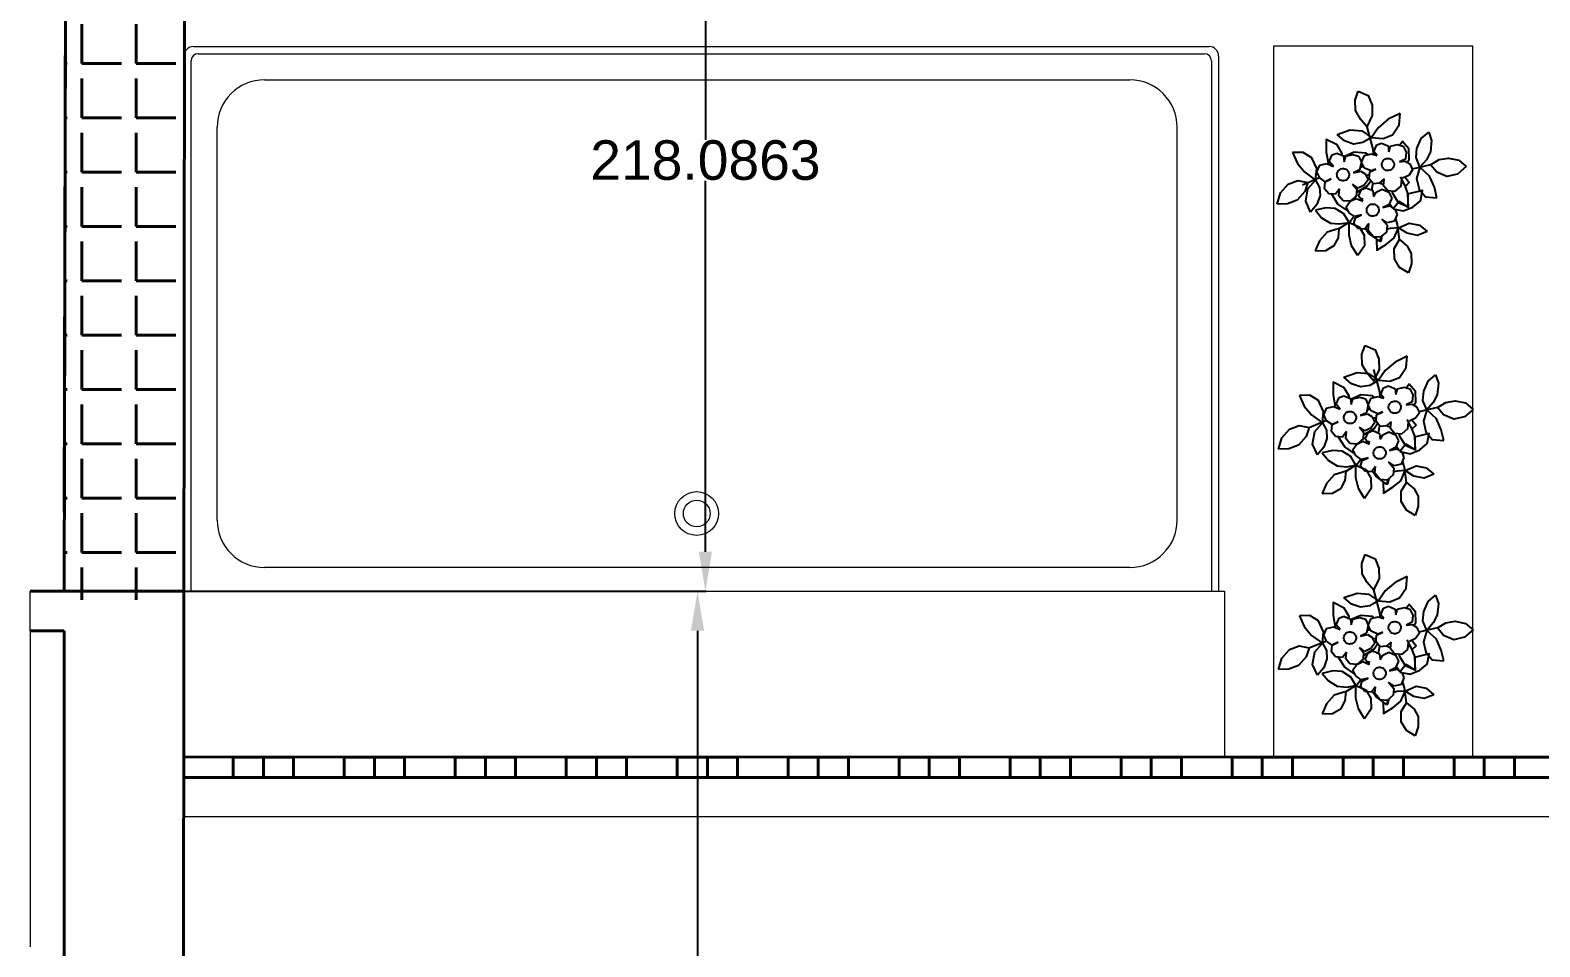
# Model space of a CAD drawing. Header units: inches. Extents: x -422522 to 22891, y -2973 to 414515.
# Drawn here: x 19289.8 to 19671.7, y 4353.8 to 4585.8 of the extents above; entities that cross this region are included whole.
import ezdxf

# ---------------------------------------------------------------- set-up
doc = ezdxf.new("R2010")
doc.units = ezdxf.units.IN
doc.header["$MEASUREMENT"] = 0
doc.layers.get('0').update_dxf_attribs({"lineweight": 40})
doc.layers.add('ARREDAMENTO', color=8, linetype='Continuous', lineweight=13)
doc.layers.add('PORTE_finestre_doors_windows', color=4, linetype='Continuous', lineweight=15)
doc.styles.get("Standard").update_dxf_attribs({"font": 'Arial.ttf'})
doc.dimstyles.get("Standard").update_dxf_attribs({"dimtxt": 10, "dimasz": 10, "dimexe": 0.18, "dimexo": 0.0625, "dimgap": 0.09, "dimtad": 0, "dimtih": 1, "dimtoh": 1, "dimdec": 4, "dimzin": 0, "dimdsep": 46, "dimtxsty": 'Standard', "dimcen": 0.09, "dimadec": 0, "dimazin": 0, "dimtfac": 1, "dimtdec": 4, "dimtofl": 0, "dimtmove": 0, "dimatfit": 3, "dimfxl": 1, "dimtolj": 1, "dimtzin": 0, "dimarcsym": 0})

# ---------------------------------------------------------------- blocks, each defined once
blk = doc.blocks.new('vasca')
at = {"layer": 'ARREDAMENTO'}
for p, q in [((11001.47, 4427.4), (11207.6, 4427.4)), ((11001.47, 4427.4), (11207.6, 4427.4)), ((11207.6, 4427.4), (11215.6, 4427.4)), ((11207.6, 4427.4), (11215.6, 4427.4)), ((10999.47, 4312.54), (10999.47, 4425.4)), ((10999.47, 4312.54), (10999.47, 4425.4)), ((11000.97, 4312.54), (11000.97, 4424.4)), ((11002.47, 4425.9), (11207.6, 4425.9)), ((11207.6, 4425.9), (11214.6, 4425.9)), ((11216.1, 4424.4), (11216.1, 4312.54)), ((11217.6, 4425.4), (11217.6, 4312.54)), ((11217.6, 4425.4), (11217.6, 4312.54)), ((11016.47, 4420.4), (11198.85, 4420.4)), ((11006.47, 4327.54), (11006.47, 4410.4)), ((11208.85, 4327.54), (11208.85, 4410.4)), ((11198.85, 4317.54), (11016.47, 4317.54))]:
    blk.add_line(p, q, dxfattribs=at)
for radius in [4.62, 2.82]:
    blk.add_circle((11107.57, 4328.92), radius, dxfattribs=at)
for centre, radius, start, end in [((11001.47, 4425.4), 2, 90, 180), ((11001.47, 4425.4), 2, 90, 180), ((11215.6, 4425.4), 2, 0, 90), ((11215.6, 4425.4), 2, 0, 90), ((11002.47, 4424.4), 1.5, 90, 180), ((11214.6, 4424.4), 1.5, 0, 90), ((11016.47, 4410.4), 10, 90, 180), ((11198.85, 4410.4), 10, 0, 90), ((11016.47, 4327.54), 10, 180, 270), ((11198.85, 4327.54), 10, 270, 0)]:
    blk.add_arc(centre, radius, start, end, dxfattribs=at)
blk = doc.blocks.new('*D60')
at = {"color": 0, "lineweight": -2, "transparency": 16777216}
for p, q in [((19328.9, 4661.9), (19460.75, 4661.9)), ((19460.57, 4651.9), (19460.57, 4558.06)), ((19460.57, 4453.82), (19460.57, 4547.66)), ((19328.39, 4443.82), (19460.75, 4443.82))]:
    blk.add_line(p, q, dxfattribs=at)
at = {"color": 0, "transparency": 16777216}
for points in [[(19458.9, 4651.9), (19462.23, 4651.9), (19460.57, 4661.9)], [(19458.9, 4453.82), (19462.23, 4453.82), (19460.57, 4443.82)]]:
    blk.add_solid(points, dxfattribs=at)
at = {"layer": 'Defpoints', "color": 0, "transparency": 16777216}
for p in [(19328.84, 4661.9), (19328.32, 4443.82), (19460.57, 4443.82)]:
    blk.add_point(p, dxfattribs=at)
at = {"color": 0, "transparency": 16777216, "insert": (19460.57, 4552.86), "char_height": 10, "attachment_point": 5}
blk.add_mtext('\\A1;218.0863', dxfattribs=at)
blk = doc.blocks.new('*D61')
at = {"color": 0, "lineweight": -2, "transparency": 16777216}
for p, q in [((19328.45, 4443.82), (19458.76, 4443.82)), ((19458.58, 4433.82), (19458.58, 4235.45)), ((19458.58, 4026.68), (19458.58, 4225.05)), ((19328.39, 4016.68), (19458.76, 4016.68))]:
    blk.add_line(p, q, dxfattribs=at)
at = {"color": 0, "transparency": 16777216}
for points in [[(19456.91, 4433.82), (19460.24, 4433.82), (19458.58, 4443.82)], [(19456.91, 4026.68), (19460.24, 4026.68), (19458.58, 4016.68)]]:
    blk.add_solid(points, dxfattribs=at)
at = {"layer": 'Defpoints', "color": 0, "transparency": 16777216}
for p in [(19328.39, 4443.82), (19328.32, 4016.68), (19458.58, 4016.68)]:
    blk.add_point(p, dxfattribs=at)
at = {"color": 0, "transparency": 16777216, "insert": (19458.58, 4230.25), "char_height": 10, "attachment_point": 5}
blk.add_mtext('\\A1;427.1340', dxfattribs=at)

msp = doc.modelspace()

# ---------------------------------------------------------------- hatches: boundary and pattern name
h = msp.add_hatch()
h.set_pattern_fill('ANGLE', color=0, scale=50)
h.set_pattern_definition([(360, (245.336, -372.675), (1e-15, 13.75), [10, -3.75]), (90, (245.336, -372.675), (-13.75, 2e-15), [10, -3.75])])
h.paths.add_polyline_path([(19328.83663, 4661.90552), (19298.83663, 4661.90295), (19298.32267, 4441.64386), (19328.32267, 4441.64386)])

# ---------------------------------------------------------------- linework, layer by layer
for p, q in [((19328.83663, 4661.90423), (19328.32267, 4046.68393)), ((19298.32267, 4453.81791), (19298.32267, 4443.81791)), ((19289.75756, 4443.81791), (19298.32267, 4443.81791)), ((19298.32267, 4443.81791), (19328.32267, 4443.81791)), ((19289.75756, 4433.81791), (19298.32267, 4433.81791)), ((19298.32267, 4433.81791), (19298.32267, 4046.68393)), ((19609.1154, 4401.78938), (19328.61942, 4401.90642)), ((19348.74085, 4401.78938), (19348.74085, 4396.68393)), ((19376.82085, 4401.78938), (19376.82085, 4396.68393)), ((19404.90085, 4401.78938), (19404.90085, 4396.68393)), ((19432.98085, 4401.78938), (19432.98085, 4396.68393)), ((19461.06085, 4401.78938), (19461.06085, 4396.68393)), ((19489.13722, 4401.78938), (19489.13722, 4396.68393)), ((19517.21722, 4401.78938), (19517.21722, 4396.68393)), ((19545.29722, 4401.78938), (19545.29722, 4396.68393)), ((19573.37722, 4401.78938), (19573.37722, 4396.68393)), ((19601.45722, 4401.78938), (19601.45722, 4396.68393)), ((19749.51176, 4401.78938), (19609.1154, 4401.78938)), ((19629.53358, 4401.78938), (19629.53358, 4396.68393)), ((19657.61358, 4401.78938), (19657.61358, 4396.68393)), ((19978.32267, 4396.68393), (19328.32267, 4396.68393))]:
    msp.add_line(p, q)
for points in [[(19788.34874, 5106.85792), (19978.32267, 5106.68393), (19978.32267, 4396.68393), (19328.32267, 4396.68393)], [(19298.83663, 4661.90423), (19298.32267, 4463.81791)], [(19298.32267, 4443.81791), (19298.83663, 4661.90423)], [(19298.32267, 4396.68393), (19298.32267, 4433.81791)]]:
    msp.add_lwpolyline(points)
for points in [[(19341.08267, 4401.78938), (19356.39903, 4401.78938), (19356.39903, 4396.68393), (19341.08267, 4396.68393)], [(19369.16267, 4401.78938), (19384.47903, 4401.78938), (19384.47903, 4396.68393), (19369.16267, 4396.68393)], [(19397.24267, 4401.78938), (19412.55903, 4401.78938), (19412.55903, 4396.68393), (19397.24267, 4396.68393)], [(19425.32267, 4401.78938), (19440.63903, 4401.78938), (19440.63903, 4396.68393), (19425.32267, 4396.68393)], [(19453.40267, 4401.78938), (19468.71903, 4401.78938), (19468.71903, 4396.68393), (19453.40267, 4396.68393)], [(19481.47903, 4401.78938), (19496.7954, 4401.78938), (19496.7954, 4396.68393), (19481.47903, 4396.68393)], [(19509.55903, 4401.78938), (19524.8754, 4401.78938), (19524.8754, 4396.68393), (19509.55903, 4396.68393)], [(19537.63903, 4401.78938), (19552.9554, 4401.78938), (19552.9554, 4396.68393), (19537.63903, 4396.68393)], [(19565.71903, 4401.78938), (19581.0354, 4401.78938), (19581.0354, 4396.68393), (19565.71903, 4396.68393)], [(19593.79903, 4401.78938), (19609.1154, 4401.78938), (19609.1154, 4396.68393), (19593.79903, 4396.68393)], [(19621.8754, 4401.78938), (19637.19176, 4401.78938), (19637.19176, 4396.68393), (19621.8754, 4396.68393)], [(19649.9554, 4401.78938), (19665.27176, 4401.78938), (19665.27176, 4396.68393), (19649.9554, 4396.68393)]]:
    msp.add_lwpolyline(points, close=True)
at = {"layer": 'ARREDAMENTO', "linetype": 'Continuous', "lineweight": -3}
for p, q in [((19629.69005, 4555.06044), (19630.41974, 4556.7435)), ((19630.41974, 4556.7435), (19631.62607, 4557.22035)), ((19631.62607, 4557.22035), (19633.30906, 4556.49098)), ((19633.30906, 4556.49098), (19633.47147, 4555.02109)), ((19633.47147, 4555.02109), (19633.88692, 4556.44047)), ((19633.88692, 4556.44047), (19635.67112, 4556.86681)), ((19635.67112, 4556.86681), (19637.09047, 4556.45163)), ((19637.09047, 4556.45163), (19637.83075, 4554.93123)), ((19618.407, 4552.55291), (19619.13669, 4554.23596)), ((19619.46152, 4551.29619), (19618.407, 4552.55291)), ((19619.13669, 4554.23596), (19620.34303, 4554.71281)), ((19620.34303, 4554.71281), (19622.02601, 4553.98344)), ((19622.02601, 4553.98344), (19622.18842, 4552.51355)), ((19622.18842, 4552.51355), (19622.60387, 4553.93294)), ((19622.60387, 4553.93294), (19624.38807, 4554.35928)), ((19624.38807, 4554.35928), (19625.80742, 4553.94409)), ((19625.80742, 4553.94409), (19626.5477, 4552.4237)), ((19626.5477, 4552.4237), (19626.08164, 4550.42646)), ((19626.5477, 4552.4237), (19627.27738, 4554.10675)), ((19627.28797, 4550.9033), (19626.5477, 4552.4237)), ((19627.27738, 4554.10675), (19629.06158, 4554.53309)), ((19629.06158, 4554.53309), (19630.48094, 4554.11791)), ((19630.48094, 4554.11791), (19629.69005, 4555.06044)), ((19637.67892, 4553.19767), (19636.15835, 4552.45715)), ((19636.15835, 4552.45715), (19637.62832, 4552.61982)), ((19637.62832, 4552.61982), (19638.73344, 4551.94095)), ((19637.83075, 4554.93123), (19637.67892, 4553.19767)), ((19615.26465, 4549.91616), (19615.99434, 4551.59922)), ((19616.00493, 4548.39577), (19615.26465, 4549.91616)), ((19615.99434, 4551.59922), (19617.77853, 4552.02556)), ((19617.37367, 4547.40272), (19616.00493, 4548.39577)), ((19617.77853, 4552.02556), (19619.46152, 4551.29619)), ((19626.08164, 4550.42646), (19624.56107, 4549.68594)), ((19624.56107, 4549.68594), (19626.34527, 4550.11228)), ((19626.34527, 4550.11228), (19627.45039, 4549.43341)), ((19628.97096, 4550.17393), (19627.28797, 4550.9033)), ((19627.45039, 4549.43341), (19628.19066, 4547.91302)), ((19628.5049, 4548.1767), (19628.65672, 4549.91026)), ((19628.65672, 4549.91026), (19630.17729, 4550.65078)), ((19630.17729, 4550.65078), (19628.97096, 4550.17393)), ((19638.4804, 4549.05168), (19636.95983, 4548.31116)), ((19639.47371, 4550.42056), (19638.4804, 4549.05168)), ((19638.73344, 4551.94095), (19639.47371, 4550.42056)), ((19617.22185, 4545.66916), (19617.37367, 4547.40272)), ((19618.27636, 4544.41244), (19617.22185, 4545.66916)), ((19617.37367, 4547.40272), (19618.89424, 4548.14324)), ((19618.89424, 4548.14324), (19617.37367, 4547.40272)), ((19621.00327, 4545.62981), (19620.00995, 4544.26093)), ((19620.85144, 4543.89624), (19621.00327, 4545.62981)), ((19625.67678, 4545.80362), (19624.30803, 4546.79667)), ((19624.30803, 4546.79667), (19625.36254, 4545.53995)), ((19625.36254, 4545.53995), (19625.21072, 4543.80639)), ((19627.19735, 4546.54414), (19625.67678, 4545.80362)), ((19625.78859, 4543.75588), (19626.51827, 4545.43894)), ((19626.51827, 4545.43894), (19627.72461, 4545.91578)), ((19628.19066, 4547.91302), (19627.19735, 4546.54414)), ((19627.72461, 4545.91578), (19629.40759, 4545.18642)), ((19629.55941, 4546.91998), (19628.5049, 4548.1767)), ((19629.40759, 4545.18642), (19629.57, 4543.71653)), ((19631.02937, 4547.08264), (19629.55941, 4546.91998)), ((19629.57, 4543.71653), (19630.24908, 4544.82173)), ((19630.24908, 4544.82173), (19631.76965, 4545.56225)), ((19632.28631, 4548.13734), (19631.02937, 4547.08264)), ((19631.76965, 4545.56225), (19633.45263, 4544.83288)), ((19632.13449, 4546.40378), (19632.28631, 4548.13734)), ((19633.189, 4545.14706), (19632.13449, 4546.40378)), ((19634.92259, 4544.99555), (19633.189, 4545.14706)), ((19633.45263, 4544.83288), (19634.19291, 4543.31249)), ((19636.49377, 4546.31392), (19634.92259, 4544.99555)), ((19636.64559, 4548.04749), (19636.49377, 4546.31392)), ((19620.00995, 4544.26093), (19618.27636, 4544.41244)), ((19621.90595, 4542.63953), (19620.85144, 4543.89624)), ((19623.63954, 4542.48801), (19621.90595, 4542.63953)), ((19622.64623, 4541.11913), (19623.63954, 4542.48801)), ((19623.38651, 4539.59874), (19622.64623, 4541.11913)), ((19625.21072, 4543.80639), (19623.63954, 4542.48801)), ((19623.63954, 4542.48801), (19625.16011, 4543.22853)), ((19625.16011, 4543.22853), (19626.8431, 4542.49916)), ((19626.8431, 4542.49916), (19625.78859, 4543.75588)), ((19633.46322, 4541.62943), (19631.94265, 4540.88891)), ((19631.94265, 4540.88891), (19633.72685, 4541.31525)), ((19634.19291, 4543.31249), (19633.46322, 4541.62943)), ((19633.72685, 4541.31525), (19635.0956, 4540.32221)), ((19624.75525, 4538.6057), (19623.38651, 4539.59874)), ((19624.60343, 4536.87213), (19625.01888, 4538.29152)), ((19626.53945, 4539.03204), (19624.75525, 4538.6057)), ((19625.01888, 4538.29152), (19626.53945, 4539.03204)), ((19633.05836, 4537.0066), (19631.68961, 4537.99964)), ((19631.68961, 4537.99964), (19633.00775, 4536.42874)), ((19634.84256, 4537.43294), (19633.05836, 4537.0066)), ((19635.57224, 4539.116), (19634.84256, 4537.43294)), ((19635.0956, 4540.32221), (19635.57224, 4539.116)), ((19625.65794, 4535.61542), (19624.60343, 4536.87213)), ((19627.39153, 4535.4639), (19625.65794, 4535.61542)), ((19628.38485, 4536.83278), (19627.39153, 4535.4639)), ((19628.23302, 4535.09922), (19628.38485, 4536.83278)), ((19629.55116, 4533.52832), (19628.23302, 4535.09922)), ((19631.28475, 4533.37681), (19629.55116, 4533.52832)), ((19632.85593, 4534.69518), (19631.28475, 4533.37681)), ((19633.00775, 4536.42874), (19632.85593, 4534.69518)), ((19631.41474, 4493.62498), (19632.14442, 4495.30803)), ((19632.14442, 4495.30803), (19633.35076, 4495.78488)), ((19633.35076, 4495.78488), (19635.03374, 4495.05551)), ((19635.03374, 4495.05551), (19635.19615, 4493.58562)), ((19635.19615, 4493.58562), (19635.6116, 4495.00501)), ((19635.6116, 4495.00501), (19637.3958, 4495.43135)), ((19637.3958, 4495.43135), (19638.81516, 4495.01616)), ((19638.81516, 4495.01616), (19639.55543, 4493.49577)), ((19620.13169, 4491.11744), (19620.86138, 4492.8005)), ((19621.1862, 4489.86072), (19620.13169, 4491.11744)), ((19620.86138, 4492.8005), (19622.06771, 4493.27734)), ((19622.06771, 4493.27734), (19623.75069, 4492.54797)), ((19623.75069, 4492.54797), (19623.91311, 4491.07809)), ((19623.91311, 4491.07809), (19624.32856, 4492.49747)), ((19624.32856, 4492.49747), (19626.11275, 4492.92381)), ((19626.11275, 4492.92381), (19627.53211, 4492.50862)), ((19627.53211, 4492.50862), (19628.27238, 4490.98823)), ((19628.27238, 4490.98823), (19629.00207, 4492.67129)), ((19629.00207, 4492.67129), (19630.78627, 4493.09763)), ((19630.78627, 4493.09763), (19632.20562, 4492.68244)), ((19632.20562, 4492.68244), (19631.41474, 4493.62498)), ((19639.40361, 4491.7622), (19637.88304, 4491.02168)), ((19637.88304, 4491.02168), (19639.353, 4491.18435)), ((19639.353, 4491.18435), (19640.45812, 4490.50548)), ((19639.55543, 4493.49577), (19639.40361, 4491.7622)), ((19616.98934, 4488.48069), (19617.71902, 4490.16375)), ((19617.72961, 4486.9603), (19616.98934, 4488.48069)), ((19617.71902, 4490.16375), (19619.50322, 4490.59009)), ((19619.50322, 4490.59009), (19621.1862, 4489.86072)), ((19627.80633, 4488.99099), (19626.28576, 4488.25047)), ((19626.28576, 4488.25047), (19628.06995, 4488.67681)), ((19628.27238, 4490.98823), (19627.80633, 4488.99099)), ((19628.06995, 4488.67681), (19629.17507, 4487.99795)), ((19629.01266, 4489.46784), (19628.27238, 4490.98823)), ((19630.69564, 4488.73847), (19629.01266, 4489.46784)), ((19629.17507, 4487.99795), (19629.91535, 4486.47755)), ((19630.22958, 4486.74123), (19630.38141, 4488.47479)), ((19630.38141, 4488.47479), (19631.90198, 4489.21531)), ((19631.90198, 4489.21531), (19630.69564, 4488.73847)), ((19640.20508, 4487.61621), (19638.68451, 4486.87569)), ((19641.1984, 4488.98509), (19640.20508, 4487.61621)), ((19640.45812, 4490.50548), (19641.1984, 4488.98509)), ((19619.09836, 4485.96725), (19617.72961, 4486.9603)), ((19618.94654, 4484.23369), (19619.09836, 4485.96725)), ((19620.00105, 4482.97697), (19618.94654, 4484.23369)), ((19619.09836, 4485.96725), (19620.61893, 4486.70777)), ((19620.61893, 4486.70777), (19619.09836, 4485.96725)), ((19622.72795, 4484.19434), (19621.73464, 4482.82546)), ((19622.57613, 4482.46078), (19622.72795, 4484.19434)), ((19627.40147, 4484.36816), (19626.03272, 4485.3612)), ((19626.03272, 4485.3612), (19627.08723, 4484.10448)), ((19627.08723, 4484.10448), (19626.93541, 4482.37092)), ((19628.92203, 4485.10868), (19627.40147, 4484.36816)), ((19627.51327, 4482.32041), (19628.24296, 4484.00347)), ((19628.24296, 4484.00347), (19629.44929, 4484.48032)), ((19629.91535, 4486.47755), (19628.92203, 4485.10868)), ((19629.44929, 4484.48032), (19631.13227, 4483.75095)), ((19631.2841, 4485.48451), (19630.22958, 4486.74123)), ((19631.13227, 4483.75095), (19631.29469, 4482.28106)), ((19632.75406, 4485.64718), (19631.2841, 4485.48451)), ((19631.97376, 4483.38626), (19633.49433, 4484.12678)), ((19634.011, 4486.70188), (19632.75406, 4485.64718)), ((19633.49433, 4484.12678), (19635.17732, 4483.39742)), ((19633.85918, 4484.96831), (19634.011, 4486.70188)), ((19634.91369, 4483.7116), (19633.85918, 4484.96831)), ((19636.64728, 4483.56008), (19634.91369, 4483.7116)), ((19638.21846, 4484.87846), (19636.64728, 4483.56008)), ((19638.37028, 4486.61202), (19638.21846, 4484.87846)), ((19621.73464, 4482.82546), (19620.00105, 4482.97697)), ((19623.63064, 4481.20406), (19622.57613, 4482.46078)), ((19625.36423, 4481.05254), (19623.63064, 4481.20406)), ((19624.37092, 4479.68367), (19625.36423, 4481.05254)), ((19625.11119, 4478.16327), (19624.37092, 4479.68367)), ((19626.93541, 4482.37092), (19625.36423, 4481.05254)), ((19625.36423, 4481.05254), (19626.8848, 4481.79306)), ((19626.8848, 4481.79306), (19628.56778, 4481.0637)), ((19628.56778, 4481.0637), (19627.51327, 4482.32041)), ((19631.29469, 4482.28106), (19631.97376, 4483.38626)), ((19635.18791, 4480.19397), (19633.66734, 4479.45345)), ((19633.66734, 4479.45345), (19635.45153, 4479.87979)), ((19635.17732, 4483.39742), (19635.91759, 4481.87702)), ((19635.91759, 4481.87702), (19635.18791, 4480.19397)), ((19635.45153, 4479.87979), (19636.82028, 4478.88674)), ((19626.47994, 4477.17023), (19625.11119, 4478.16327)), ((19626.32812, 4475.43667), (19626.74357, 4476.85605)), ((19628.26414, 4477.59657), (19626.47994, 4477.17023)), ((19626.74357, 4476.85605), (19628.26414, 4477.59657)), ((19634.78305, 4475.57113), (19633.4143, 4476.56417)), ((19633.4143, 4476.56417), (19634.73244, 4474.99328)), ((19636.56724, 4475.99747), (19634.78305, 4475.57113)), ((19637.29693, 4477.68053), (19636.56724, 4475.99747)), ((19636.82028, 4478.88674), (19637.29693, 4477.68053)), ((19627.38263, 4474.17995), (19626.32812, 4475.43667)), ((19629.11622, 4474.02843), (19627.38263, 4474.17995)), ((19630.10953, 4475.39731), (19629.11622, 4474.02843)), ((19629.95771, 4473.66375), (19630.10953, 4475.39731)), ((19631.27585, 4472.09285), (19629.95771, 4473.66375)), ((19633.00944, 4471.94134), (19631.27585, 4472.09285)), ((19634.58062, 4473.25971), (19633.00944, 4471.94134)), ((19634.73244, 4474.99328), (19634.58062, 4473.25971)), ((19631.41474, 4437.84949), (19632.14442, 4439.53255)), ((19632.20562, 4436.90695), (19631.41474, 4437.84949)), ((19632.14442, 4439.53255), (19633.35076, 4440.00939)), ((19633.35076, 4440.00939), (19635.03374, 4439.28002)), ((19635.03374, 4439.28002), (19635.19615, 4437.81014)), ((19635.19615, 4437.81014), (19635.6116, 4439.22952)), ((19635.6116, 4439.22952), (19637.3958, 4439.65586)), ((19637.3958, 4439.65586), (19638.81516, 4439.24067)), ((19638.81516, 4439.24067), (19639.55543, 4437.72028)), ((19639.55543, 4437.72028), (19639.40361, 4435.98672)), ((19616.98934, 4432.7052), (19617.71902, 4434.38826)), ((19617.71902, 4434.38826), (19619.50322, 4434.8146)), ((19619.50322, 4434.8146), (19621.1862, 4434.08523)), ((19620.13169, 4435.34195), (19620.86138, 4437.02501)), ((19621.1862, 4434.08523), (19620.13169, 4435.34195)), ((19620.86138, 4437.02501), (19622.06771, 4437.50185)), ((19622.06771, 4437.50185), (19623.75069, 4436.77249)), ((19623.75069, 4436.77249), (19623.91311, 4435.3026)), ((19623.91311, 4435.3026), (19624.32856, 4436.72198)), ((19624.32856, 4436.72198), (19626.11275, 4437.14832)), ((19626.11275, 4437.14832), (19627.53211, 4436.73313)), ((19627.53211, 4436.73313), (19628.27238, 4435.21274)), ((19628.27238, 4435.21274), (19627.80633, 4433.2155)), ((19628.27238, 4435.21274), (19629.00207, 4436.8958)), ((19629.01266, 4433.69235), (19628.27238, 4435.21274)), ((19629.00207, 4436.8958), (19630.78627, 4437.32214)), ((19630.78627, 4437.32214), (19632.20562, 4436.90695)), ((19639.40361, 4435.98672), (19637.88304, 4435.2462)), ((19637.88304, 4435.2462), (19639.353, 4435.40886)), ((19639.353, 4435.40886), (19640.45812, 4434.73)), ((19640.45812, 4434.73), (19641.1984, 4433.20961)), ((19617.72961, 4431.18481), (19616.98934, 4432.7052)), ((19619.09836, 4430.19177), (19617.72961, 4431.18481)), ((19618.94654, 4428.4582), (19619.09836, 4430.19177)), ((19619.09836, 4430.19177), (19620.61893, 4430.93229)), ((19620.61893, 4430.93229), (19619.09836, 4430.19177)), ((19627.80633, 4433.2155), (19626.28576, 4432.47498)), ((19626.28576, 4432.47498), (19628.06995, 4432.90132)), ((19628.06995, 4432.90132), (19629.17507, 4432.22246)), ((19629.91535, 4430.70207), (19628.92203, 4429.33319)), ((19630.69564, 4432.96298), (19629.01266, 4433.69235)), ((19629.17507, 4432.22246), (19629.91535, 4430.70207)), ((19630.22958, 4430.96574), (19630.38141, 4432.6993)), ((19631.2841, 4429.70902), (19630.22958, 4430.96574)), ((19630.38141, 4432.6993), (19631.90198, 4433.43982)), ((19631.90198, 4433.43982), (19630.69564, 4432.96298)), ((19634.011, 4430.92639), (19632.75406, 4429.87169)), ((19633.85918, 4429.19283), (19634.011, 4430.92639)), ((19638.37028, 4430.83653), (19638.21846, 4429.10297)), ((19640.20508, 4431.84073), (19638.68451, 4431.10021)), ((19641.1984, 4433.20961), (19640.20508, 4431.84073)), ((19620.00105, 4427.20149), (19618.94654, 4428.4582)), ((19621.73464, 4427.04997), (19620.00105, 4427.20149)), ((19622.72795, 4428.41885), (19621.73464, 4427.04997)), ((19622.57613, 4426.68529), (19622.72795, 4428.41885)), ((19623.63064, 4425.42857), (19622.57613, 4426.68529)), ((19626.93541, 4426.59543), (19625.36423, 4425.27706)), ((19627.40147, 4428.59267), (19626.03272, 4429.58571)), ((19626.03272, 4429.58571), (19627.08723, 4428.32899)), ((19627.08723, 4428.32899), (19626.93541, 4426.59543)), ((19628.92203, 4429.33319), (19627.40147, 4428.59267)), ((19627.51327, 4426.54493), (19628.24296, 4428.22798)), ((19628.56778, 4425.28821), (19627.51327, 4426.54493)), ((19628.24296, 4428.22798), (19629.44929, 4428.70483)), ((19629.44929, 4428.70483), (19631.13227, 4427.97546)), ((19631.13227, 4427.97546), (19631.29469, 4426.50557)), ((19632.75406, 4429.87169), (19631.2841, 4429.70902)), ((19631.29469, 4426.50557), (19631.97376, 4427.61078)), ((19631.97376, 4427.61078), (19633.49433, 4428.3513)), ((19633.49433, 4428.3513), (19635.17732, 4427.62193)), ((19634.91369, 4427.93611), (19633.85918, 4429.19283)), ((19636.64728, 4427.78459), (19634.91369, 4427.93611)), ((19635.17732, 4427.62193), (19635.91759, 4426.10154)), ((19638.21846, 4429.10297), (19636.64728, 4427.78459)), ((19625.36423, 4425.27706), (19623.63064, 4425.42857)), ((19624.37092, 4423.90818), (19625.36423, 4425.27706)), ((19625.11119, 4422.38779), (19624.37092, 4423.90818)), ((19626.47994, 4421.39474), (19625.11119, 4422.38779)), ((19625.36423, 4425.27706), (19626.8848, 4426.01758)), ((19626.8848, 4426.01758), (19628.56778, 4425.28821)), ((19635.18791, 4424.41848), (19633.66734, 4423.67796)), ((19633.66734, 4423.67796), (19635.45153, 4424.1043)), ((19635.91759, 4426.10154), (19635.18791, 4424.41848)), ((19635.45153, 4424.1043), (19636.82028, 4423.11126)), ((19636.82028, 4423.11126), (19637.29693, 4421.90504)), ((19626.32812, 4419.66118), (19626.74357, 4421.08056)), ((19627.38263, 4418.40446), (19626.32812, 4419.66118)), ((19628.26414, 4421.82108), (19626.47994, 4421.39474)), ((19626.74357, 4421.08056), (19628.26414, 4421.82108)), ((19630.10953, 4419.62183), (19629.11622, 4418.25295)), ((19629.95771, 4417.88826), (19630.10953, 4419.62183)), ((19634.78305, 4419.79564), (19633.4143, 4420.78869)), ((19633.4143, 4420.78869), (19634.73244, 4419.21779)), ((19634.73244, 4419.21779), (19634.58062, 4417.48423)), ((19636.56724, 4420.22198), (19634.78305, 4419.79564)), ((19637.29693, 4421.90504), (19636.56724, 4420.22198)), ((19629.11622, 4418.25295), (19627.38263, 4418.40446)), ((19631.27585, 4416.31737), (19629.95771, 4417.88826)), ((19633.00944, 4416.16585), (19631.27585, 4416.31737)), ((19634.58062, 4417.48423), (19633.00944, 4416.16585))]:
    msp.add_line(p, q, dxfattribs=at)
at = {"layer": 'ARREDAMENTO'}
for p, q in [((19328.32267, 4443.81791), (19591.88659, 4443.81791)), ((19591.88659, 4443.81791), (19591.88659, 4401.78938)), ((19978.32267, 4386.68393), (19328.32267, 4386.68393))]:
    msp.add_line(p, q, dxfattribs=at)
msp.add_lwpolyline([(19604.4067, 4581.85772), (19654.66046, 4581.85772), (19654.66046, 4401.78938), (19604.4067, 4401.78938)], close=True, dxfattribs=at)
at = {"layer": 'ARREDAMENTO', "linetype": 'Continuous', "lineweight": -3}
for points in [[(19625.71346, 4570.35473), (19628.25481, 4569.25336), (19629.21449, 4566.8248), (19629.27609, 4564.18164), (19627.85791, 4561.37473), (19626.26556, 4563.27241), (19624.98955, 4565.43554), (19624.92794, 4568.0787)], [(19636.35873, 4564.73497), (19633.29725, 4563.24402), (19630.76655, 4561.12051), (19629.08297, 4558.62988), (19631.99161, 4558.37567), (19634.42042, 4559.33574), (19636.104, 4561.82637)], [(19620.35704, 4559.39252), (19623.68391, 4560.56718), (19626.59256, 4560.31297), (19629.08297, 4558.62988), (19626.91956, 4557.35353), (19624.5417, 4556.97518), (19622.26573, 4557.76027)], [(19643.56458, 4560.00198), (19644.25886, 4557.8897), (19644.00413, 4554.9811), (19642.95323, 4553.02135), (19641.32059, 4551.11243), (19640.36092, 4553.541), (19640.5647, 4555.86787), (19641.66656, 4558.40935)], [(19609.11108, 4554.80677), (19610.33614, 4552.06192), (19612.19388, 4549.84796), (19614.94968, 4547.84859), (19615.20441, 4550.75718), (19613.97935, 4553.50203), (19611.75433, 4554.86884)], [(19653.05706, 4551.25902), (19650.8427, 4549.40095), (19648.1485, 4548.75717), (19645.60714, 4549.85854), (19644.01479, 4551.75622), (19646.17821, 4553.03257), (19648.55607, 4553.41092), (19651.14837, 4552.89127)], [(19645.62846, 4543.40878), (19644.98513, 4546.10278), (19643.76006, 4548.84762), (19641.32059, 4551.11243), (19640.48413, 4548.25468), (19641.12747, 4545.56068), (19642.71982, 4543.66299)], [(19605.20094, 4541.78631), (19606.0374, 4544.64406), (19607.98637, 4546.81841), (19610.41518, 4547.77848), (19613.00748, 4547.25883), (19612.22197, 4544.9828), (19610.273, 4542.80845), (19607.84419, 4541.84838)], [(19613.65471, 4539.75536), (19612.42965, 4542.5002), (19613.00071, 4545.67424), (19614.94968, 4547.84859), (19615.9603, 4546.00174), (19616.07286, 4543.9403), (19615.28734, 4541.66427)], [(19634.53533, 4540.56819), (19637.12764, 4540.04854), (19639.55644, 4541.0086), (19641.45447, 4542.60124), (19641.97459, 4545.19355), (19638.21472, 4544.25853), (19638.39, 4541.04827), (19636.04715, 4542.43973)], [(19614.86911, 4540.23539), (19616.46146, 4538.3377), (19618.68648, 4536.9709), (19621.0134, 4536.76753), (19623.39126, 4537.14588), (19622.11525, 4539.309), (19619.89022, 4540.67581), (19617.56331, 4540.87918)], [(19625.58666, 4528.74759), (19624.04525, 4531.22699), (19623.40192, 4533.921), (19623.39126, 4537.14588), (19625.93262, 4536.0445), (19627.20863, 4533.88138), (19627.27023, 4531.23822)], [(19643.11908, 4534.83551), (19640.69028, 4533.87544), (19638.09797, 4534.39509), (19635.87295, 4535.7619), (19638.61809, 4536.98741), (19641.2104, 4536.46776)], [(19614.85015, 4529.97903), (19617.4934, 4530.0411), (19619.65682, 4531.31745), (19620.70772, 4533.27721), (19620.9115, 4535.60409), (19617.90097, 4534.69486), (19615.952, 4532.52051)], [(19638.39535, 4524.40418), (19636.17032, 4525.77099), (19634.89431, 4527.93411), (19634.83271, 4530.57727), (19636.19995, 4532.80246), (19638.10863, 4531.17022), (19639.11925, 4529.32337), (19639.18086, 4526.68021)], [(19627.43814, 4506.03996), (19629.9795, 4504.93859), (19630.93917, 4502.51003), (19631.00078, 4499.86687), (19629.58259, 4497.05995), (19627.99024, 4498.95764), (19626.71423, 4501.12076), (19626.65263, 4503.76392)], [(19638.08342, 4503.2995), (19635.02193, 4501.80855), (19632.49124, 4499.68505), (19630.80766, 4497.19441), (19633.7163, 4496.9402), (19636.14511, 4497.90027), (19637.82868, 4500.3909)], [(19622.08173, 4497.95705), (19625.4086, 4499.13172), (19628.31724, 4498.8775), (19630.80766, 4497.19441), (19628.64424, 4495.91806), (19626.26638, 4495.53971), (19623.99041, 4496.3248)], [(19645.28926, 4498.56651), (19645.98355, 4496.45423), (19645.72882, 4493.54563), (19644.67791, 4491.58588), (19643.04528, 4489.67697), (19642.08561, 4492.10553), (19642.28939, 4494.43241), (19643.39124, 4496.97388)], [(19610.83576, 4493.3713), (19612.06082, 4490.62646), (19613.91856, 4488.41249), (19616.67437, 4486.41312), (19616.9291, 4489.32172), (19615.70403, 4492.06656), (19613.47901, 4493.43337)], [(19654.78174, 4489.82356), (19652.56738, 4487.96549), (19649.87318, 4487.3217), (19647.33182, 4488.42307), (19645.73948, 4490.32075), (19647.90289, 4491.5971), (19650.28075, 4491.97545), (19652.87306, 4491.4558)], [(19647.35315, 4481.97331), (19646.70981, 4484.66731), (19645.48475, 4487.41216), (19643.04528, 4489.67697), (19642.20882, 4486.81921), (19642.85216, 4484.12521), (19644.4445, 4482.22752)], [(19605.54095, 4479.76593), (19606.37741, 4482.62368), (19608.32638, 4484.79803), (19610.75519, 4485.7581), (19613.3475, 4485.23845), (19612.56198, 4482.96242), (19610.61301, 4480.78807), (19608.18421, 4479.828)], [(19615.37939, 4478.31989), (19614.15433, 4481.06473), (19614.7254, 4484.23877), (19616.67437, 4486.41312), (19617.68499, 4484.56627), (19617.79754, 4482.50484), (19617.01203, 4480.2288)], [(19636.26002, 4479.13272), (19638.85232, 4478.61307), (19641.28113, 4479.57314), (19643.17915, 4481.16577), (19643.69928, 4483.75808), (19639.93941, 4482.82306), (19640.11468, 4479.6128), (19637.77184, 4481.00426)], [(19616.5938, 4478.79992), (19618.18615, 4476.90224), (19620.41117, 4475.53543), (19622.73808, 4475.33206), (19625.11594, 4475.71041), (19623.83993, 4477.87353), (19621.61491, 4479.24034), (19619.288, 4479.44371)], [(19616.57483, 4468.54357), (19619.21809, 4468.60564), (19621.3815, 4469.88199), (19622.43241, 4471.84174), (19622.63619, 4474.16862), (19619.62565, 4473.25939), (19617.67668, 4471.08504)], [(19627.31134, 4467.31212), (19625.76994, 4469.79153), (19625.1266, 4472.48553), (19625.11594, 4475.71041), (19627.6573, 4474.60904), (19628.93331, 4472.44591), (19628.99492, 4469.80275)], [(19644.84377, 4473.40004), (19642.41496, 4472.43998), (19639.82266, 4472.95963), (19637.59763, 4474.32643), (19640.34278, 4475.55194), (19642.93508, 4475.03229)], [(19640.12003, 4462.96871), (19637.89501, 4464.33552), (19636.619, 4466.49864), (19636.55739, 4469.1418), (19637.92463, 4471.36699), (19639.83332, 4469.73475), (19640.84394, 4467.8879), (19640.90554, 4465.24474)], [(19627.43814, 4453.14378), (19629.9795, 4452.04241), (19630.93917, 4449.61384), (19631.00078, 4446.97068), (19629.58259, 4444.16377), (19627.99024, 4446.06146), (19626.71423, 4448.22458), (19626.65263, 4450.86774)], [(19638.08342, 4447.52401), (19635.02193, 4446.03307), (19632.49124, 4443.90956), (19630.80766, 4441.41893), (19633.7163, 4441.16471), (19636.14511, 4442.12478), (19637.82868, 4444.61542)], [(19622.08173, 4442.18156), (19625.4086, 4443.35623), (19628.31724, 4443.10202), (19630.80766, 4441.41893), (19628.64424, 4440.14258), (19626.26638, 4439.76423), (19623.99041, 4440.54932)], [(19645.28926, 4442.79102), (19645.98355, 4440.67874), (19645.72882, 4437.77014), (19644.67791, 4435.81039), (19643.04528, 4433.90148), (19642.08561, 4436.33004), (19642.28939, 4438.65692), (19643.39124, 4441.19839)], [(19610.83576, 4437.59581), (19612.06082, 4434.85097), (19613.91856, 4432.637), (19616.67437, 4430.63763), (19616.9291, 4433.54623), (19615.70403, 4436.29107), (19613.47901, 4437.65788)], [(19647.35315, 4426.19782), (19646.70981, 4428.89182), (19645.48475, 4431.63667), (19643.04528, 4433.90148), (19642.20882, 4431.04372), (19642.85216, 4428.34972), (19644.4445, 4426.45204)], [(19654.78174, 4434.04807), (19652.56738, 4432.19), (19649.87318, 4431.54621), (19647.33182, 4432.64758), (19645.73948, 4434.54527), (19647.90289, 4435.82162), (19650.28075, 4436.19997), (19652.87306, 4435.68032)], [(19615.37939, 4422.5444), (19614.15433, 4425.28924), (19614.7254, 4428.46328), (19616.67437, 4430.63763), (19617.68499, 4428.79079), (19617.79754, 4426.72935), (19617.01203, 4424.45331)], [(19605.54095, 4423.99044), (19606.37741, 4426.8482), (19608.32638, 4429.02255), (19610.75519, 4429.98262), (19613.3475, 4429.46297), (19612.56198, 4427.18693), (19610.61301, 4425.01258), (19608.18421, 4424.05251)], [(19636.26002, 4423.35723), (19638.85232, 4422.83758), (19641.28113, 4423.79765), (19643.17915, 4425.39028), (19643.69928, 4427.9826), (19639.93941, 4427.04758), (19640.11468, 4423.83732), (19637.77184, 4425.22877)], [(19616.5938, 4423.02443), (19618.18615, 4421.12675), (19620.41117, 4419.75994), (19622.73808, 4419.55657), (19625.11594, 4419.93492), (19623.83993, 4422.09804), (19621.61491, 4423.46485), (19619.288, 4423.66822)], [(19627.31134, 4411.53663), (19625.76994, 4414.01604), (19625.1266, 4416.71004), (19625.11594, 4419.93492), (19627.6573, 4418.83355), (19628.93331, 4416.67043), (19628.99492, 4414.02727)], [(19644.84377, 4417.62456), (19642.41496, 4416.66449), (19639.82266, 4417.18414), (19637.59763, 4418.55095), (19640.34278, 4419.77646), (19642.93508, 4419.2568)], [(19616.57483, 4412.76808), (19619.21809, 4412.83015), (19621.3815, 4414.1065), (19622.43241, 4416.06625), (19622.63619, 4418.39313), (19619.62565, 4417.4839), (19617.67668, 4415.30955)], [(19640.12003, 4407.19322), (19637.89501, 4408.56003), (19636.619, 4410.72316), (19636.55739, 4413.36631), (19637.92463, 4415.59151), (19639.83332, 4413.95926), (19640.84394, 4412.11242), (19640.90554, 4409.46926)]]:
    msp.add_lwpolyline(points, close=True, dxfattribs=at)
for points in [[(19627.85791, 4561.37473), (19629.40997, 4555.67044), (19629.46314, 4554.41563)], [(19621.69618, 4554.12638), (19621.69466, 4554.58623), (19620.41865, 4556.74936), (19617.6119, 4558.16701), (19617.62256, 4554.94213), (19618.18159, 4551.85088)], [(19638.08872, 4552.337), (19638.56479, 4553.1118), (19638.50318, 4555.75496), (19636.91083, 4557.65265), (19636.20452, 4556.71078)], [(19628.13079, 4554.31068), (19627.56289, 4554.65953), (19624.65425, 4554.91374), (19622.0516, 4553.75185)], [(19633.55673, 4555.31237), (19633.44205, 4555.28733)], [(19611.62281, 4546.67392), (19615.95273, 4548.50296)], [(19626.26643, 4551.21835), (19626.67549, 4551.22006), (19627.02154, 4551.45051)], [(19628.5772, 4549.00224), (19627.61957, 4549.08594)], [(19627.62825, 4549.06812), (19627.9515, 4549.05693)], [(19629.63182, 4550.43516), (19629.63389, 4550.38614)], [(19634.39744, 4545.04145), (19634.31023, 4544.69107), (19635.85163, 4542.21166), (19638.39299, 4541.11029), (19638.38233, 4544.33517), (19637.58187, 4546.41338), (19636.39723, 4548.71933)], [(19637.5642, 4548.60549), (19638.63706, 4547.24377), (19637.66453, 4546.31487), (19636.61903, 4547.74414)], [(19644.01479, 4551.75622), (19639.36443, 4550.645)], [(19625.30754, 4544.91191), (19625.53335, 4544.87198), (19628.0131, 4546.41377), (19628.89252, 4547.71475)], [(19629.37845, 4547.13564), (19629.05522, 4545.33912)], [(19632.16021, 4546.69744), (19631.28903, 4547.00672), (19631.14436, 4547.17913)], [(19623.139, 4540.10707), (19623.06426, 4540.10532), (19620.57385, 4541.78841), (19619.03244, 4544.26781), (19619.03927, 4544.34576)], [(19624.60308, 4543.29651), (19624.70526, 4543.00702)], [(19626.6061, 4542.60187), (19626.86031, 4543.29058)], [(19633.63103, 4541.29236), (19633.30583, 4541.55278)], [(19634.32857, 4540.8787), (19633.60733, 4541.96184)], [(19620.9115, 4535.60409), (19623.70759, 4537.41131), (19624.6367, 4538.69171)], [(19626.11294, 4538.82433), (19626.08316, 4538.923)], [(19636.19995, 4532.80246), (19635.6585, 4536.6599), (19635.19965, 4538.25658)], [(19631.53807, 4533.58937), (19631.17884, 4532.36204), (19628.42303, 4534.36141), (19627.56025, 4535.69641)], [(19631.72054, 4533.74248), (19631.42049, 4532.34642), (19630.33172, 4532.72917), (19630.39332, 4530.08601), (19632.87307, 4531.6278), (19634.7711, 4533.22043), (19635.87295, 4535.7619), (19633.81143, 4535.64899), (19632.92032, 4535.4304)], [(19629.58259, 4499.93926), (19631.13465, 4494.23497), (19631.18783, 4492.98016)], [(19623.42086, 4492.69091), (19623.41934, 4493.15077), (19622.14333, 4495.31389), (19619.33658, 4496.73154), (19619.34724, 4493.50666), (19619.90627, 4490.41541)], [(19639.8134, 4490.90153), (19640.28947, 4491.67634), (19640.22787, 4494.31949), (19638.63552, 4496.21718), (19637.92921, 4495.27532)], [(19629.85547, 4492.87521), (19629.28758, 4493.22406), (19626.37893, 4493.47827), (19623.77628, 4492.31638)], [(19635.28141, 4493.8769), (19635.16674, 4493.85186)], [(19627.99111, 4489.78288), (19628.40017, 4489.78459), (19628.74623, 4490.01504)], [(19630.30188, 4487.56678), (19629.34426, 4487.65047)], [(19629.35294, 4487.63265), (19629.67618, 4487.62146)], [(19631.3565, 4488.99969), (19631.35858, 4488.95068)], [(19636.12212, 4483.60598), (19636.03491, 4483.2556), (19637.57631, 4480.77619), (19640.11767, 4479.67482), (19640.10701, 4482.8997), (19639.30655, 4484.97791), (19638.12191, 4487.28387)], [(19645.73948, 4490.32075), (19641.08912, 4489.20953)], [(19613.3475, 4485.23845), (19617.67742, 4487.0675)], [(19627.03223, 4483.47645), (19627.25804, 4483.43651), (19629.73779, 4484.9783), (19630.6172, 4486.27928)], [(19631.10313, 4485.70017), (19630.77991, 4483.90366)], [(19633.88489, 4485.26197), (19633.01372, 4485.57125), (19632.86904, 4485.74366)], [(19639.28889, 4487.17002), (19640.36174, 4485.8083), (19639.38921, 4484.8794), (19638.34371, 4486.30867)], [(19624.86369, 4478.6716), (19624.78894, 4478.66985), (19622.29853, 4480.35294), (19620.75713, 4482.83234), (19620.76396, 4482.9103)], [(19626.32776, 4481.86104), (19626.42994, 4481.57155)], [(19628.33079, 4481.1664), (19628.58499, 4481.85511)], [(19635.35572, 4479.85689), (19635.03052, 4480.11732)], [(19636.05326, 4479.44323), (19635.33202, 4480.52637)], [(19622.63619, 4474.16862), (19625.43228, 4475.97585), (19626.36139, 4477.25624)], [(19627.83763, 4477.38886), (19627.80784, 4477.48754)], [(19637.92463, 4471.36699), (19637.38319, 4475.22444), (19636.92433, 4476.82111)], [(19633.26275, 4472.1539), (19632.90352, 4470.92658), (19630.14772, 4472.92595), (19629.28494, 4474.26094)], [(19633.44523, 4472.30701), (19633.14517, 4470.91095), (19632.0564, 4471.2937), (19632.11801, 4468.65054), (19634.59776, 4470.19233), (19636.49578, 4471.78496), (19637.59763, 4474.32643), (19635.53611, 4474.21352), (19634.645, 4473.99493)], [(19629.58259, 4444.16377), (19631.13465, 4438.45949), (19631.18783, 4437.20467)], [(19623.42086, 4436.91543), (19623.41934, 4437.37528), (19622.14333, 4439.5384), (19619.33658, 4440.95606), (19619.34724, 4437.73118), (19619.90627, 4434.63993)], [(19629.85547, 4437.09972), (19629.28758, 4437.44857), (19626.37893, 4437.70279), (19623.77628, 4436.54089)], [(19635.28141, 4438.10142), (19635.16674, 4438.07637)], [(19639.8134, 4435.12604), (19640.28947, 4435.90085), (19640.22787, 4438.54401), (19638.63552, 4440.44169), (19637.92921, 4439.49983)], [(19627.99111, 4434.00739), (19628.40017, 4434.0091), (19628.74623, 4434.23955)], [(19645.73948, 4434.54527), (19641.08912, 4433.43405)], [(19613.3475, 4429.46297), (19617.67742, 4431.29201)], [(19627.03223, 4427.70096), (19627.25804, 4427.66103), (19629.73779, 4429.20282), (19630.6172, 4430.50379)], [(19630.30188, 4431.79129), (19629.34426, 4431.87499)], [(19629.35294, 4431.85716), (19629.67618, 4431.84598)], [(19631.3565, 4433.22421), (19631.35858, 4433.17519)], [(19636.12212, 4427.83049), (19636.03491, 4427.48011), (19637.57631, 4425.0007), (19640.11767, 4423.89933), (19640.10701, 4427.12421), (19639.30655, 4429.20242), (19638.12191, 4431.50838)], [(19639.28889, 4431.39454), (19640.36174, 4430.03281), (19639.38921, 4429.10391), (19638.34371, 4430.53318)], [(19624.86369, 4422.89612), (19624.78894, 4422.89436), (19622.29853, 4424.57745), (19620.75713, 4427.05686), (19620.76396, 4427.13481)], [(19631.10313, 4429.92469), (19630.77991, 4428.12817)], [(19633.88489, 4429.48648), (19633.01372, 4429.79576), (19632.86904, 4429.96817)], [(19626.32776, 4426.08556), (19626.42994, 4425.79606)], [(19628.33079, 4425.39092), (19628.58499, 4426.07962)], [(19635.35572, 4424.0814), (19635.03052, 4424.34183)], [(19636.05326, 4423.66774), (19635.33202, 4424.75088)], [(19622.63619, 4418.39313), (19625.43228, 4420.20036), (19626.36139, 4421.48075)], [(19627.83763, 4421.61337), (19627.80784, 4421.71205)], [(19633.44523, 4416.53152), (19633.14517, 4415.13546), (19632.0564, 4415.51821), (19632.11801, 4412.87505), (19634.59776, 4414.41684), (19636.49578, 4416.00947), (19637.59763, 4418.55095), (19635.53611, 4418.43804), (19634.645, 4418.21944)], [(19637.92463, 4415.59151), (19637.38319, 4419.44895), (19636.92433, 4421.04563)], [(19633.26275, 4416.37841), (19632.90352, 4415.15109), (19630.14772, 4417.15046), (19629.28494, 4418.48546)]]:
    msp.add_lwpolyline(points, dxfattribs=at)
for points in [[(19632.23515, 4553.00665, -0.098475507), (19632.76582, 4553.2978, -0.098484819), (19633.36748, 4553.36375, -0.09849799), (19633.94854, 4553.19444, -0.098507306), (19634.42054, 4552.81565, -0.098507306), (19634.71161, 4552.28505, -0.09849799), (19634.77745, 4551.68341, -0.098484819), (19634.60803, 4551.10234, -0.098475507), (19634.22915, 4550.63029, -0.098475503), (19633.69848, 4550.33914, -0.098484815), (19633.09682, 4550.27319, -0.098497986), (19632.51576, 4550.44251, -0.098507301), (19632.04376, 4550.8213, -0.098507301), (19631.75269, 4551.3519, -0.098497986), (19631.68685, 4551.95353, -0.098484815), (19631.85627, 4552.5346, -0.098475503)], [(19620.89598, 4550.39848, -0.098475503), (19621.42665, 4550.68963, -0.098484815), (19622.02831, 4550.75558, -0.098497986), (19622.60937, 4550.58627, -0.098507301), (19623.08137, 4550.20748, -0.098507301), (19623.37244, 4549.67687, -0.098497986), (19623.43828, 4549.07524, -0.098484815), (19623.26886, 4548.49417, -0.098475503), (19622.88998, 4548.02212, -0.098475507), (19622.35931, 4547.73097, -0.098484819), (19621.75764, 4547.66502, -0.09849799), (19621.17659, 4547.83434, -0.098507306), (19620.70459, 4548.21312, -0.098507306), (19620.41352, 4548.74373, -0.09849799), (19620.34768, 4549.34536, -0.098484819), (19620.5171, 4549.92643, -0.098475507)], [(19628.40608, 4541.44829, -0.098475503), (19628.93675, 4541.73945, -0.098484815), (19629.53841, 4541.80539, -0.098497986), (19630.11947, 4541.63608, -0.098507301), (19630.59146, 4541.25729, -0.098507301), (19630.88254, 4540.72669, -0.098497986), (19630.94838, 4540.12506, -0.098484815), (19630.77896, 4539.54398, -0.098475503), (19630.40007, 4539.07194, -0.098475507), (19629.86941, 4538.78078, -0.098484819), (19629.26774, 4538.71484, -0.09849799), (19628.68668, 4538.88415, -0.098507306), (19628.21469, 4539.26294, -0.098507306), (19627.92362, 4539.79354, -0.09849799), (19627.85778, 4540.39517, -0.098484819), (19628.02719, 4540.97624, -0.098475507)], [(19633.95984, 4491.57118, -0.098475507), (19634.49051, 4491.86234, -0.098484819), (19635.09217, 4491.92828, -0.09849799), (19635.67323, 4491.75897, -0.098507306), (19636.14522, 4491.38018, -0.098507306), (19636.4363, 4490.84958, -0.09849799), (19636.50214, 4490.24795, -0.098484819), (19636.33272, 4489.66687, -0.098475507), (19635.95383, 4489.19483, -0.098475503), (19635.42316, 4488.90367, -0.098484815), (19634.8215, 4488.83773, -0.098497986), (19634.24044, 4489.00704, -0.098507301), (19633.76845, 4489.38583, -0.098507301), (19633.47737, 4489.91643, -0.098497986), (19633.41153, 4490.51806, -0.098484815), (19633.58095, 4491.09913, -0.098475503)], [(19622.62067, 4488.96301, -0.098475503), (19623.15133, 4489.25417, -0.098484815), (19623.753, 4489.32011, -0.098497986), (19624.33406, 4489.1508, -0.098507301), (19624.80605, 4488.77201, -0.098507301), (19625.09712, 4488.24141, -0.098497986), (19625.16296, 4487.63977, -0.098484815), (19624.99354, 4487.0587, -0.098475503), (19624.61466, 4486.58666, -0.098475507), (19624.08399, 4486.2955, -0.098484819), (19623.48233, 4486.22956, -0.09849799), (19622.90127, 4486.39887, -0.098507306), (19622.42928, 4486.77766, -0.098507306), (19622.1382, 4487.30826, -0.09849799), (19622.07236, 4487.90989, -0.098484819), (19622.24178, 4488.49096, -0.098475507)], [(19630.13076, 4480.01282, -0.098475503), (19630.66143, 4480.30398, -0.098484815), (19631.26309, 4480.36992, -0.098497986), (19631.84415, 4480.20061, -0.098507301), (19632.31615, 4479.82182, -0.098507301), (19632.60722, 4479.29122, -0.098497986), (19632.67306, 4478.68959, -0.098484815), (19632.50364, 4478.10852, -0.098475503), (19632.12476, 4477.63647, -0.098475507), (19631.59409, 4477.34531, -0.098484819), (19630.99243, 4477.27937, -0.09849799), (19630.41137, 4477.44868, -0.098507306), (19629.93937, 4477.82747, -0.098507306), (19629.6483, 4478.35807, -0.09849799), (19629.58246, 4478.9597, -0.098484819), (19629.75188, 4479.54077, -0.098475507)], [(19633.95984, 4435.79569, -0.098475507), (19634.49051, 4436.08685, -0.098484819), (19635.09217, 4436.15279, -0.09849799), (19635.67323, 4435.98348, -0.098507306), (19636.14522, 4435.60469, -0.098507306), (19636.4363, 4435.07409, -0.09849799), (19636.50214, 4434.47246, -0.098484819), (19636.33272, 4433.89139, -0.098475507), (19635.95383, 4433.41934, -0.098475503), (19635.42316, 4433.12818, -0.098484815), (19634.8215, 4433.06224, -0.098497986), (19634.24044, 4433.23155, -0.098507301), (19633.76845, 4433.61034, -0.098507301), (19633.47737, 4434.14094, -0.098497986), (19633.41153, 4434.74257, -0.098484815), (19633.58095, 4435.32364, -0.098475503)], [(19622.62067, 4433.18752, -0.098475503), (19623.15133, 4433.47868, -0.098484815), (19623.753, 4433.54462, -0.098497986), (19624.33406, 4433.37531, -0.098507301), (19624.80605, 4432.99652, -0.098507301), (19625.09712, 4432.46592, -0.098497986), (19625.16296, 4431.86429, -0.098484815), (19624.99354, 4431.28322, -0.098475503), (19624.61466, 4430.81117, -0.098475507), (19624.08399, 4430.52001, -0.098484819), (19623.48233, 4430.45407, -0.09849799), (19622.90127, 4430.62338, -0.098507306), (19622.42928, 4431.00217, -0.098507306), (19622.1382, 4431.53277, -0.09849799), (19622.07236, 4432.1344, -0.098484819), (19622.24178, 4432.71547, -0.098475507)], [(19630.13076, 4424.23733, -0.098475503), (19630.66143, 4424.52849, -0.098484815), (19631.26309, 4424.59443, -0.098497986), (19631.84415, 4424.42512, -0.098507301), (19632.31615, 4424.04633, -0.098507301), (19632.60722, 4423.51573, -0.098497986), (19632.67306, 4422.9141, -0.098484815), (19632.50364, 4422.33303, -0.098475503), (19632.12476, 4421.86098, -0.098475507), (19631.59409, 4421.56982, -0.098484819), (19630.99243, 4421.50388, -0.09849799), (19630.41137, 4421.67319, -0.098507306), (19629.93937, 4422.05198, -0.098507306), (19629.6483, 4422.58258, -0.09849799), (19629.58246, 4423.18422, -0.098484819), (19629.75188, 4423.76529, -0.098475507)]]:
    msp.add_lwpolyline(points, format="xyb", close=True, dxfattribs=at)
at = {"layer": 'PORTE_finestre_doors_windows'}
for q in [(19289.75756, 4443.81791), (19289.75756, 4443.81791), (19289.75756, 4353.81791)]:
    msp.add_line((19289.75756, 4433.81791), q, dxfattribs=at)

# ---------------------------------------------------------------- block references
at = {"layer": 'ARREDAMENTO', "xscale": 1.2, "yscale": 1.2, "zscale": 1.2}
msp.add_blockref('vasca', (6129.2887, -731.23141), dxfattribs=at)

# ---------------------------------------------------------------- dimensions: what is measured, and where the dimension line sits
at = {"color": 2}
for base, p1, p2, picture, middle in [((19460.56537, 4443.81791), (19328.83663, 4661.90423), (19328.32267, 4443.81791), '*D60', (19460.56537, 4552.86107)), ((19458.57745, 4016.68393), (19328.38517, 4443.81791), (19328.32267, 4016.68393), '*D61', (19458.57745, 4230.25092))]:
    dim = msp.add_linear_dim(base=base, p1=p1, p2=p2, angle=90, dimstyle='Standard', dxfattribs=at)
    dim.commit()
    dim.dimension.update_dxf_attribs({"geometry": picture, "text_midpoint": middle})

doc.saveas('drawing.dxf')
